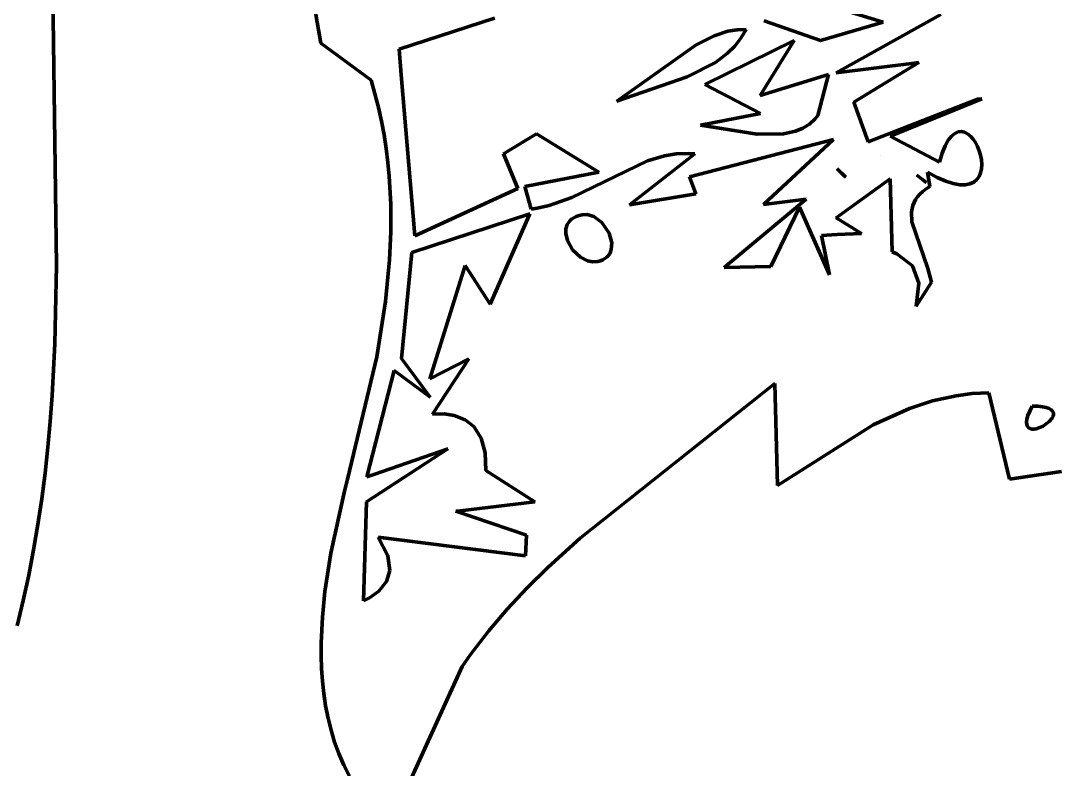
# Model space of a CAD drawing. Header units: millimetres. Extents: x 0 to 9.3, y 0 to 12.
# Drawn here: x 2.073 to 2.883, y 3.086 to 3.671 of the extents above; entities that cross this region are included whole.
import ezdxf

# ---------------------------------------------------------------- set-up
doc = ezdxf.new("R2010")
doc.units = ezdxf.units.MM
doc.layers.add('color#010101ff', color=7, linetype='CONTINUOUS', lineweight=100)
doc.layers.add('color#ffffffff', color=7, linetype='CONTINUOUS', lineweight=100)

msp = doc.modelspace()

# ---------------------------------------------------------------- linework, layer by layer
at = {"layer": 'color#010101ff'}
for p, q in [((2.09792, 3.72384), (2.10124, 3.47992)), ((2.30803, 3.65378), (2.29591, 3.72425)), ((2.69411, 3.68661), (2.74772, 3.67013)), ((2.44388, 3.67334), (2.36923, 3.64901)), ((2.69879, 3.65577), (2.65461, 3.67132)), ((2.74772, 3.67013), (2.69879, 3.65577)), ((2.71091, 3.63052), (2.79283, 3.67613)), ((2.61569, 3.65957), (2.62639, 3.66307)), ((2.62639, 3.66307), (2.63352, 3.66429)), ((2.63352, 3.66429), (2.64062, 3.66448)), ((2.64062, 3.66448), (2.63655, 3.65761)), ((2.34729, 3.62491), (2.30803, 3.65378)), ((2.53949, 3.60853), (2.60145, 3.65239)), ((2.60145, 3.65239), (2.61569, 3.65957)), ((2.6083, 3.62158), (2.67808, 3.65598)), ((2.63655, 3.65761), (2.63167, 3.65146)), ((2.67808, 3.65598), (2.65156, 3.61286)), ((2.36923, 3.64901), (2.37092, 3.62892)), ((2.62608, 3.64596), (2.61655, 3.63878)), ((2.63167, 3.65146), (2.62608, 3.64596)), ((2.61655, 3.63878), (2.59448, 3.62753)), ((2.772, 3.63822), (2.71091, 3.63052)), ((2.72486, 3.60757), (2.77556, 3.63867)), ((2.77556, 3.63867), (2.772, 3.63822)), ((2.37092, 3.62892), (2.38148, 3.50315)), ((2.65156, 3.61286), (2.70511, 3.62937)), ((2.70511, 3.62937), (2.69669, 3.59712)), ((2.35037, 3.61426), (2.34729, 3.62491)), ((2.59448, 3.62753), (2.53949, 3.60853)), ((2.65194, 3.59889), (2.6083, 3.62158)), ((2.35308, 3.60358), (2.35037, 3.61426)), ((2.35543, 3.59287), (2.35308, 3.60358)), ((2.73606, 3.57675), (2.72486, 3.60757)), ((2.82165, 3.61006), (2.73606, 3.57675)), ((2.75321, 3.58114), (2.82499, 3.61036)), ((2.82499, 3.61036), (2.82165, 3.61006)), ((2.60487, 3.58972), (2.65194, 3.59889)), ((2.69669, 3.59712), (2.69465, 3.59464)), ((2.35743, 3.58212), (2.35543, 3.59287)), ((2.64919, 3.58259), (2.60487, 3.58972)), ((2.69006, 3.59046), (2.68487, 3.58724)), ((2.69465, 3.59464), (2.69006, 3.59046)), ((2.35911, 3.57134), (2.35743, 3.58212)), ((2.45095, 3.56733), (2.47676, 3.58285)), ((2.47676, 3.58285), (2.52543, 3.55306)), ((2.66981, 3.5828), (2.64919, 3.58259)), ((2.67917, 3.58489), (2.66981, 3.5828)), ((2.68487, 3.58724), (2.67917, 3.58489)), ((2.79182, 3.56075), (2.75321, 3.58114)), ((2.80115, 3.58108), (2.79864, 3.57784)), ((2.80372, 3.58324), (2.80115, 3.58108)), ((2.8063, 3.58442), (2.80372, 3.58324)), ((2.80886, 3.58472), (2.8063, 3.58442)), ((2.81136, 3.58422), (2.80886, 3.58472)), ((2.81376, 3.58301), (2.81136, 3.58422)), ((2.81602, 3.58119), (2.81376, 3.58301)), ((2.81811, 3.57885), (2.81602, 3.58119)), ((2.36045, 3.56054), (2.35911, 3.57134)), ((2.59619, 3.54937), (2.70882, 3.57853)), ((2.70882, 3.57853), (2.65422, 3.52772)), ((2.7134, 3.57827), (2.7134, 3.57827)), ((2.79622, 3.57343), (2.79394, 3.56777)), ((2.79864, 3.57784), (2.79622, 3.57343)), ((2.81999, 3.57608), (2.81811, 3.57885)), ((2.82161, 3.57297), (2.81999, 3.57608)), ((2.82295, 3.56963), (2.82161, 3.57297)), ((2.46199, 3.54022), (2.45095, 3.56733)), ((2.6004, 3.56717), (2.54938, 3.52743)), ((2.56335, 3.56192), (2.57666, 3.56574)), ((2.57666, 3.56574), (2.58589, 3.56715)), ((2.58589, 3.56715), (2.59546, 3.56747)), ((2.59546, 3.56747), (2.6004, 3.56717)), ((2.74569, 3.56559), (2.74569, 3.56559)), ((2.79394, 3.56777), (2.79182, 3.56075)), ((2.82396, 3.56613), (2.82295, 3.56963)), ((2.8246, 3.56257), (2.82396, 3.56613)), ((2.36149, 3.54972), (2.36045, 3.56054)), ((2.50428, 3.53309), (2.56335, 3.56192)), ((2.7118, 3.55554), (2.71846, 3.54894)), ((2.71698, 3.55041), (2.7118, 3.55554)), ((2.82395, 3.55246), (2.82464, 3.55564)), ((2.82484, 3.55904), (2.8246, 3.56257)), ((2.82464, 3.55564), (2.82484, 3.55904)), ((2.36267, 3.52803), (2.36149, 3.54972)), ((2.52543, 3.55306), (2.46758, 3.54182)), ((2.6014, 3.53606), (2.59619, 3.54937)), ((2.71103, 3.51718), (2.75335, 3.54774)), ((2.71846, 3.54894), (2.71698, 3.55041)), ((2.75335, 3.54774), (2.75473, 3.49058)), ((2.77413, 3.55066), (2.78137, 3.54476)), ((2.77839, 3.54719), (2.77413, 3.55066)), ((2.78137, 3.54476), (2.77839, 3.54719)), ((2.78438, 3.54172), (2.78234, 3.55293)), ((2.78234, 3.55293), (2.78992, 3.54886)), ((2.78992, 3.54886), (2.79664, 3.54592)), ((2.81864, 3.54515), (2.821, 3.54712)), ((2.821, 3.54712), (2.82275, 3.54959)), ((2.82275, 3.54959), (2.82395, 3.55246)), ((2.38148, 3.50315), (2.46199, 3.54022)), ((2.46758, 3.54182), (2.47249, 3.52411)), ((2.77875, 3.53789), (2.78136, 3.53985)), ((2.78136, 3.53985), (2.78438, 3.54172)), ((2.79664, 3.54592), (2.80253, 3.54404)), ((2.80253, 3.54404), (2.80764, 3.54312)), ((2.80764, 3.54312), (2.81201, 3.54305)), ((2.81201, 3.54305), (2.81566, 3.54376)), ((2.81566, 3.54376), (2.81864, 3.54515)), ((2.48655, 3.52676), (2.50428, 3.53309)), ((2.54938, 3.52743), (2.6014, 3.53606)), ((2.68758, 3.53184), (2.62352, 3.47834)), ((2.65422, 3.52772), (2.68758, 3.53184)), ((2.77097, 3.52678), (2.7731, 3.53146)), ((2.7731, 3.53146), (2.77464, 3.53369)), ((2.77464, 3.53369), (2.77651, 3.53583)), ((2.77651, 3.53583), (2.77875, 3.53789)), ((2.36275, 3.50629), (2.36267, 3.52803)), ((2.47249, 3.52411), (2.47726, 3.52475)), ((2.47726, 3.52475), (2.48655, 3.52676)), ((2.65981, 3.4793), (2.68245, 3.52561)), ((2.68245, 3.52561), (2.70568, 3.47279)), ((2.76997, 3.52183), (2.77097, 3.52678)), ((2.47146, 3.52048), (2.37907, 3.49004)), ((2.44053, 3.44981), (2.47146, 3.52048)), ((2.50273, 3.51497), (2.50075, 3.51203)), ((2.50411, 3.51625), (2.50273, 3.51497)), ((2.50576, 3.51737), (2.50411, 3.51625)), ((2.50769, 3.51832), (2.50576, 3.51737)), ((2.50992, 3.51909), (2.50769, 3.51832)), ((2.51246, 3.51965), (2.50992, 3.51909)), ((2.51622, 3.51978), (2.51246, 3.51965)), ((2.5216, 3.51823), (2.51622, 3.51978)), ((2.52789, 3.5136), (2.5216, 3.51823)), ((2.73083, 3.50512), (2.71103, 3.51718)), ((2.7702, 3.514), (2.76997, 3.52183)), ((2.49974, 3.50868), (2.49962, 3.50505)), ((2.50075, 3.51203), (2.49974, 3.50868)), ((2.53351, 3.50521), (2.52789, 3.5136)), ((2.78264, 3.47777), (2.7702, 3.514)), ((2.36181, 3.48453), (2.36275, 3.50629)), ((2.49962, 3.50505), (2.5009, 3.49942)), ((2.5009, 3.49942), (2.50494, 3.49224)), ((2.53551, 3.49774), (2.53351, 3.50521)), ((2.69957, 3.50355), (2.71172, 3.50424)), ((2.70568, 3.47279), (2.69957, 3.50355)), ((2.71172, 3.50424), (2.73083, 3.50512)), ((2.50494, 3.49224), (2.51101, 3.48646)), ((2.53392, 3.48923), (2.53517, 3.4924)), ((2.53517, 3.4924), (2.53551, 3.49774)), ((2.75473, 3.49058), (2.75844, 3.48907)), ((2.35871, 3.45192), (2.36181, 3.48453)), ((2.37907, 3.49004), (2.37099, 3.40721)), ((2.51101, 3.48646), (2.51649, 3.4837)), ((2.51649, 3.4837), (2.52044, 3.48288)), ((2.52044, 3.48288), (2.52452, 3.48302)), ((2.52452, 3.48302), (2.52673, 3.48361)), ((2.52673, 3.48361), (2.52867, 3.4844)), ((2.52867, 3.4844), (2.53178, 3.48651)), ((2.53178, 3.48651), (2.53392, 3.48923)), ((2.75844, 3.48907), (2.77071, 3.4797)), ((2.10124, 3.47992), (2.09992, 3.41885)), ((2.39338, 3.3913), (2.42077, 3.47989)), ((2.42077, 3.47989), (2.44053, 3.44981)), ((2.62352, 3.47834), (2.65981, 3.4793)), ((2.77071, 3.4797), (2.77571, 3.46606)), ((2.7856, 3.46708), (2.78264, 3.47777)), ((2.77347, 3.44815), (2.7856, 3.46708)), ((2.77571, 3.46606), (2.77347, 3.44815)), ((2.35188, 3.40862), (2.35871, 3.45192)), ((2.09992, 3.41885), (2.09784, 3.37828)), ((2.32887, 3.31297), (2.35188, 3.40862)), ((2.37099, 3.40721), (2.39342, 3.3772)), ((2.42366, 3.40703), (2.39338, 3.3913)), ((2.39541, 3.36386), (2.42366, 3.40703)), ((2.36529, 3.3979), (2.34404, 3.31471)), ((2.39342, 3.3772), (2.36529, 3.3979)), ((2.66298, 3.38768), (2.51083, 3.26698)), ((2.66511, 3.30791), (2.66298, 3.38768)), ((2.09784, 3.37828), (2.09635, 3.35805)), ((2.80478, 3.37818), (2.78634, 3.37408)), ((2.81742, 3.37983), (2.80478, 3.37818)), ((2.83036, 3.38053), (2.81742, 3.37983)), ((2.84646, 3.31286), (2.83036, 3.38053)), ((2.78634, 3.37408), (2.76848, 3.36826)), ((2.86423, 3.37009), (2.86232, 3.36616)), ((2.86865, 3.36997), (2.86423, 3.37009)), ((2.87231, 3.36959), (2.86865, 3.36997)), ((2.87525, 3.36898), (2.87231, 3.36959)), ((2.87752, 3.36816), (2.87525, 3.36898)), ((2.40443, 3.36392), (2.39541, 3.36386)), ((2.41228, 3.36275), (2.40443, 3.36392)), ((2.42097, 3.35937), (2.41228, 3.36275)), ((2.76848, 3.36826), (2.73985, 3.35542)), ((2.86101, 3.36278), (2.86023, 3.35993)), ((2.86232, 3.36616), (2.86101, 3.36278)), ((2.87918, 3.36718), (2.87752, 3.36816)), ((2.87769, 3.35793), (2.87995, 3.36069)), ((2.88027, 3.36604), (2.87918, 3.36718)), ((2.87995, 3.36069), (2.88063, 3.36209)), ((2.88084, 3.3648), (2.88027, 3.36604)), ((2.88063, 3.36209), (2.88094, 3.36347)), ((2.88094, 3.36347), (2.88084, 3.3648)), ((2.09635, 3.35805), (2.09454, 3.33786)), ((2.42771, 3.35407), (2.42097, 3.35937)), ((2.43351, 3.34498), (2.42771, 3.35407)), ((2.73985, 3.35542), (2.66511, 3.30791)), ((2.86023, 3.35993), (2.85994, 3.35757)), ((2.85994, 3.35757), (2.86009, 3.35568)), ((2.86009, 3.35568), (2.86062, 3.35421)), ((2.86062, 3.35421), (2.86149, 3.35315)), ((2.86149, 3.35315), (2.86265, 3.35245)), ((2.86734, 3.3523), (2.87281, 3.3544)), ((2.87281, 3.3544), (2.87769, 3.35793)), ((2.43655, 3.33344), (2.43351, 3.34498)), ((2.86265, 3.35245), (2.86405, 3.3521)), ((2.86405, 3.3521), (2.86563, 3.35206)), ((2.86563, 3.35206), (2.86734, 3.3523)), ((2.09454, 3.33786), (2.09237, 3.31773)), ((2.40744, 3.33668), (2.34379, 3.29524)), ((2.34943, 3.31658), (2.40744, 3.33668)), ((2.43698, 3.31974), (2.43655, 3.33344)), ((2.09237, 3.31773), (2.08982, 3.29765)), ((2.32655, 3.30367), (2.32887, 3.31297)), ((2.34404, 3.31471), (2.34943, 3.31658)), ((2.47545, 3.29523), (2.43698, 3.31974)), ((2.88721, 3.31891), (2.84646, 3.31286)), ((2.08982, 3.29765), (2.08686, 3.27764)), ((2.31597, 3.25523), (2.32655, 3.30367)), ((2.34379, 3.29524), (2.34133, 3.218)), ((2.41361, 3.28786), (2.41702, 3.28827)), ((2.46873, 3.26921), (2.41361, 3.28786)), ((2.41702, 3.28827), (2.47545, 3.29523)), ((2.08686, 3.27764), (2.08347, 3.25769)), ((2.3604, 3.25306), (2.35284, 3.26776)), ((2.35284, 3.26776), (2.46808, 3.25306)), ((2.46808, 3.25306), (2.46873, 3.26921)), ((2.51083, 3.26698), (2.48553, 3.24403)), ((2.08347, 3.25769), (2.07963, 3.23782)), ((2.31128, 3.22522), (2.31597, 3.25523)), ((2.3619, 3.2416), (2.3604, 3.25306)), ((2.35943, 3.23303), (2.3619, 3.2416)), ((2.48553, 3.24403), (2.46935, 3.22805)), ((2.07963, 3.23782), (2.0753, 3.21802)), ((2.35343, 3.2255), (2.35943, 3.23303)), ((2.30923, 3.20507), (2.31128, 3.22522)), ((2.34597, 3.2203), (2.35343, 3.2255)), ((2.46935, 3.22805), (2.45382, 3.21142)), ((2.0753, 3.21802), (2.07045, 3.19831)), ((2.34133, 3.218), (2.34597, 3.2203)), ((2.45382, 3.21142), (2.43905, 3.19406)), ((2.30826, 3.18497), (2.30923, 3.20507)), ((2.43905, 3.19406), (2.43198, 3.18507)), ((2.30824, 3.17497), (2.30826, 3.18497)), ((2.43198, 3.18507), (2.42513, 3.17587)), ((2.30855, 3.16504), (2.30824, 3.17497)), ((2.42513, 3.17587), (2.41852, 3.16643)), ((2.41852, 3.16643), (2.36129, 3.04088)), ((2.30923, 3.15517), (2.30855, 3.16504)), ((2.31029, 3.1454), (2.30923, 3.15517)), ((2.31175, 3.13573), (2.31029, 3.1454)), ((2.31365, 3.12618), (2.31175, 3.13573)), ((2.31599, 3.11677), (2.31365, 3.12618)), ((2.31882, 3.10752), (2.31599, 3.11677)), ((2.32214, 3.09843), (2.31882, 3.10752)), ((2.32598, 3.08952), (2.32214, 3.09843)), ((2.33037, 3.08082), (2.32598, 3.08952))]:
    msp.add_line(p, q, dxfattribs=at)
at = {"layer": 'color#ffffffff'}
for p, q in [((2.10124, 3.47992), (2.09792, 3.72384)), ((2.29591, 3.72425), (2.30803, 3.65378)), ((2.74772, 3.67013), (2.69411, 3.68661)), ((2.36923, 3.64901), (2.44388, 3.67334)), ((2.65461, 3.67132), (2.69879, 3.65577)), ((2.69879, 3.65577), (2.74772, 3.67013)), ((2.79283, 3.67613), (2.71091, 3.63052)), ((2.62639, 3.66307), (2.61569, 3.65957)), ((2.63352, 3.66429), (2.62639, 3.66307)), ((2.64062, 3.66448), (2.63352, 3.66429)), ((2.63655, 3.65761), (2.64062, 3.66448)), ((2.30803, 3.65378), (2.34729, 3.62491)), ((2.60145, 3.65239), (2.53949, 3.60853)), ((2.61569, 3.65957), (2.60145, 3.65239)), ((2.67808, 3.65598), (2.6083, 3.62158)), ((2.63167, 3.65146), (2.63655, 3.65761)), ((2.65156, 3.61286), (2.67808, 3.65598)), ((2.37092, 3.62892), (2.36923, 3.64901)), ((2.61655, 3.63878), (2.62608, 3.64596)), ((2.62608, 3.64596), (2.63167, 3.65146)), ((2.59448, 3.62753), (2.61655, 3.63878)), ((2.71091, 3.63052), (2.772, 3.63822)), ((2.77556, 3.63867), (2.72486, 3.60757)), ((2.772, 3.63822), (2.77556, 3.63867)), ((2.38148, 3.50315), (2.37092, 3.62892)), ((2.70511, 3.62937), (2.65156, 3.61286)), ((2.69669, 3.59712), (2.70511, 3.62937)), ((2.34729, 3.62491), (2.35037, 3.61426)), ((2.53949, 3.60853), (2.59448, 3.62753)), ((2.6083, 3.62158), (2.65194, 3.59889)), ((2.35037, 3.61426), (2.35308, 3.60358)), ((2.35308, 3.60358), (2.35543, 3.59287)), ((2.72486, 3.60757), (2.73606, 3.57675)), ((2.73606, 3.57675), (2.82165, 3.61006)), ((2.82499, 3.61036), (2.75321, 3.58114)), ((2.82165, 3.61006), (2.82499, 3.61036)), ((2.65194, 3.59889), (2.60487, 3.58972)), ((2.69465, 3.59464), (2.69669, 3.59712)), ((2.35543, 3.59287), (2.35743, 3.58212)), ((2.60487, 3.58972), (2.64919, 3.58259)), ((2.68487, 3.58724), (2.69006, 3.59046)), ((2.69006, 3.59046), (2.69465, 3.59464)), ((2.35743, 3.58212), (2.35911, 3.57134)), ((2.47676, 3.58285), (2.45095, 3.56733)), ((2.52543, 3.55306), (2.47676, 3.58285)), ((2.64919, 3.58259), (2.66981, 3.5828)), ((2.66981, 3.5828), (2.67917, 3.58489)), ((2.67917, 3.58489), (2.68487, 3.58724)), ((2.75321, 3.58114), (2.79182, 3.56075)), ((2.79864, 3.57784), (2.80115, 3.58108)), ((2.80115, 3.58108), (2.80372, 3.58324)), ((2.80372, 3.58324), (2.8063, 3.58442)), ((2.8063, 3.58442), (2.80886, 3.58472)), ((2.80886, 3.58472), (2.81136, 3.58422)), ((2.81136, 3.58422), (2.81376, 3.58301)), ((2.81376, 3.58301), (2.81602, 3.58119)), ((2.81602, 3.58119), (2.81811, 3.57885)), ((2.35911, 3.57134), (2.36045, 3.56054)), ((2.70882, 3.57853), (2.59619, 3.54937)), ((2.65422, 3.52772), (2.70882, 3.57853)), ((2.7134, 3.57827), (2.7134, 3.57827)), ((2.79394, 3.56777), (2.79622, 3.57343)), ((2.79622, 3.57343), (2.79864, 3.57784)), ((2.81811, 3.57885), (2.81999, 3.57608)), ((2.81999, 3.57608), (2.82161, 3.57297)), ((2.82161, 3.57297), (2.82295, 3.56963)), ((2.45095, 3.56733), (2.46199, 3.54022)), ((2.54938, 3.52743), (2.6004, 3.56717)), ((2.57666, 3.56574), (2.56335, 3.56192)), ((2.58589, 3.56715), (2.57666, 3.56574)), ((2.59546, 3.56747), (2.58589, 3.56715)), ((2.6004, 3.56717), (2.59546, 3.56747)), ((2.74569, 3.56559), (2.74569, 3.56559)), ((2.79182, 3.56075), (2.79394, 3.56777)), ((2.82295, 3.56963), (2.82396, 3.56613)), ((2.82396, 3.56613), (2.8246, 3.56257)), ((2.36045, 3.56054), (2.36149, 3.54972)), ((2.56335, 3.56192), (2.50428, 3.53309)), ((2.7118, 3.55554), (2.71698, 3.55041)), ((2.71846, 3.54894), (2.7118, 3.55554)), ((2.82464, 3.55564), (2.82395, 3.55246)), ((2.8246, 3.56257), (2.82484, 3.55904)), ((2.82484, 3.55904), (2.82464, 3.55564)), ((2.36149, 3.54972), (2.36267, 3.52803)), ((2.46758, 3.54182), (2.52543, 3.55306)), ((2.59619, 3.54937), (2.6014, 3.53606)), ((2.75335, 3.54774), (2.71103, 3.51718)), ((2.71698, 3.55041), (2.71846, 3.54894)), ((2.75473, 3.49058), (2.75335, 3.54774)), ((2.77413, 3.55066), (2.77839, 3.54719)), ((2.78137, 3.54476), (2.77413, 3.55066)), ((2.77839, 3.54719), (2.78137, 3.54476)), ((2.78992, 3.54886), (2.78234, 3.55293)), ((2.78234, 3.55293), (2.78438, 3.54172)), ((2.79664, 3.54592), (2.78992, 3.54886)), ((2.821, 3.54712), (2.81864, 3.54515)), ((2.82275, 3.54959), (2.821, 3.54712)), ((2.82395, 3.55246), (2.82275, 3.54959)), ((2.46199, 3.54022), (2.38148, 3.50315)), ((2.47249, 3.52411), (2.46758, 3.54182)), ((2.78136, 3.53985), (2.77875, 3.53789)), ((2.78438, 3.54172), (2.78136, 3.53985)), ((2.80253, 3.54404), (2.79664, 3.54592)), ((2.80764, 3.54312), (2.80253, 3.54404)), ((2.81201, 3.54305), (2.80764, 3.54312)), ((2.81566, 3.54376), (2.81201, 3.54305)), ((2.81864, 3.54515), (2.81566, 3.54376)), ((2.50428, 3.53309), (2.48655, 3.52676)), ((2.6014, 3.53606), (2.54938, 3.52743)), ((2.62352, 3.47834), (2.68758, 3.53184)), ((2.68758, 3.53184), (2.65422, 3.52772)), ((2.7731, 3.53146), (2.77097, 3.52678)), ((2.77464, 3.53369), (2.7731, 3.53146)), ((2.77651, 3.53583), (2.77464, 3.53369)), ((2.77875, 3.53789), (2.77651, 3.53583)), ((2.36267, 3.52803), (2.36275, 3.50629)), ((2.47726, 3.52475), (2.47249, 3.52411)), ((2.48655, 3.52676), (2.47726, 3.52475)), ((2.68245, 3.52561), (2.65981, 3.4793)), ((2.70568, 3.47279), (2.68245, 3.52561)), ((2.77097, 3.52678), (2.76997, 3.52183)), ((2.37907, 3.49004), (2.47146, 3.52048)), ((2.47146, 3.52048), (2.44053, 3.44981)), ((2.50075, 3.51203), (2.50273, 3.51497)), ((2.50273, 3.51497), (2.50411, 3.51625)), ((2.50411, 3.51625), (2.50576, 3.51737)), ((2.50576, 3.51737), (2.50769, 3.51832)), ((2.50769, 3.51832), (2.50992, 3.51909)), ((2.50992, 3.51909), (2.51246, 3.51965)), ((2.51246, 3.51965), (2.51622, 3.51978)), ((2.51622, 3.51978), (2.5216, 3.51823)), ((2.5216, 3.51823), (2.52789, 3.5136)), ((2.71103, 3.51718), (2.73083, 3.50512)), ((2.76997, 3.52183), (2.7702, 3.514)), ((2.49962, 3.50505), (2.49974, 3.50868)), ((2.49974, 3.50868), (2.50075, 3.51203)), ((2.52789, 3.5136), (2.53351, 3.50521)), ((2.7702, 3.514), (2.78264, 3.47777)), ((2.36275, 3.50629), (2.36181, 3.48453)), ((2.5009, 3.49942), (2.49962, 3.50505)), ((2.50494, 3.49224), (2.5009, 3.49942)), ((2.53351, 3.50521), (2.53551, 3.49774)), ((2.71172, 3.50424), (2.69957, 3.50355)), ((2.69957, 3.50355), (2.70568, 3.47279)), ((2.73083, 3.50512), (2.71172, 3.50424)), ((2.51101, 3.48646), (2.50494, 3.49224)), ((2.53517, 3.4924), (2.53392, 3.48923)), ((2.53551, 3.49774), (2.53517, 3.4924)), ((2.75844, 3.48907), (2.75473, 3.49058)), ((2.36181, 3.48453), (2.35871, 3.45192)), ((2.37099, 3.40721), (2.37907, 3.49004)), ((2.51649, 3.4837), (2.51101, 3.48646)), ((2.52044, 3.48288), (2.51649, 3.4837)), ((2.52452, 3.48302), (2.52044, 3.48288)), ((2.52673, 3.48361), (2.52452, 3.48302)), ((2.52867, 3.4844), (2.52673, 3.48361)), ((2.53178, 3.48651), (2.52867, 3.4844)), ((2.53392, 3.48923), (2.53178, 3.48651)), ((2.77071, 3.4797), (2.75844, 3.48907)), ((2.09992, 3.41885), (2.10124, 3.47992)), ((2.42077, 3.47989), (2.39338, 3.3913)), ((2.44053, 3.44981), (2.42077, 3.47989)), ((2.65981, 3.4793), (2.62352, 3.47834)), ((2.77571, 3.46606), (2.77071, 3.4797)), ((2.78264, 3.47777), (2.7856, 3.46708)), ((2.7856, 3.46708), (2.77347, 3.44815)), ((2.77347, 3.44815), (2.77571, 3.46606)), ((2.35871, 3.45192), (2.35188, 3.40862)), ((2.09784, 3.37828), (2.09992, 3.41885)), ((2.35188, 3.40862), (2.32887, 3.31297)), ((2.39342, 3.3772), (2.37099, 3.40721)), ((2.39338, 3.3913), (2.42366, 3.40703)), ((2.42366, 3.40703), (2.39541, 3.36386)), ((2.34404, 3.31471), (2.36529, 3.3979)), ((2.36529, 3.3979), (2.39342, 3.3772)), ((2.51083, 3.26698), (2.66298, 3.38768)), ((2.66298, 3.38768), (2.66511, 3.30791)), ((2.09635, 3.35805), (2.09784, 3.37828)), ((2.78634, 3.37408), (2.80478, 3.37818)), ((2.80478, 3.37818), (2.81742, 3.37983)), ((2.81742, 3.37983), (2.83036, 3.38053)), ((2.83036, 3.38053), (2.84646, 3.31286)), ((2.76848, 3.36826), (2.78634, 3.37408)), ((2.86232, 3.36616), (2.86423, 3.37009)), ((2.86423, 3.37009), (2.86865, 3.36997)), ((2.86865, 3.36997), (2.87231, 3.36959)), ((2.87231, 3.36959), (2.87525, 3.36898)), ((2.87525, 3.36898), (2.87752, 3.36816)), ((2.39541, 3.36386), (2.40443, 3.36392)), ((2.40443, 3.36392), (2.41228, 3.36275)), ((2.41228, 3.36275), (2.42097, 3.35937)), ((2.73985, 3.35542), (2.76848, 3.36826)), ((2.86023, 3.35993), (2.86101, 3.36278)), ((2.86101, 3.36278), (2.86232, 3.36616)), ((2.87752, 3.36816), (2.87918, 3.36718)), ((2.87995, 3.36069), (2.87769, 3.35793)), ((2.87918, 3.36718), (2.88027, 3.36604)), ((2.88063, 3.36209), (2.87995, 3.36069)), ((2.88027, 3.36604), (2.88084, 3.3648)), ((2.88094, 3.36347), (2.88063, 3.36209)), ((2.88084, 3.3648), (2.88094, 3.36347)), ((2.09454, 3.33786), (2.09635, 3.35805)), ((2.42097, 3.35937), (2.42771, 3.35407)), ((2.42771, 3.35407), (2.43351, 3.34498)), ((2.66511, 3.30791), (2.73985, 3.35542)), ((2.85994, 3.35757), (2.86023, 3.35993)), ((2.86009, 3.35568), (2.85994, 3.35757)), ((2.86062, 3.35421), (2.86009, 3.35568)), ((2.86149, 3.35315), (2.86062, 3.35421)), ((2.86265, 3.35245), (2.86149, 3.35315)), ((2.87281, 3.3544), (2.86734, 3.3523)), ((2.87769, 3.35793), (2.87281, 3.3544)), ((2.43351, 3.34498), (2.43655, 3.33344)), ((2.86405, 3.3521), (2.86265, 3.35245)), ((2.86563, 3.35206), (2.86405, 3.3521)), ((2.86734, 3.3523), (2.86563, 3.35206)), ((2.09237, 3.31773), (2.09454, 3.33786)), ((2.34379, 3.29524), (2.40744, 3.33668)), ((2.40744, 3.33668), (2.34943, 3.31658)), ((2.43655, 3.33344), (2.43698, 3.31974)), ((2.08982, 3.29765), (2.09237, 3.31773)), ((2.32887, 3.31297), (2.32655, 3.30367)), ((2.34943, 3.31658), (2.34404, 3.31471)), ((2.43698, 3.31974), (2.47545, 3.29523)), ((2.84646, 3.31286), (2.88721, 3.31891)), ((2.08686, 3.27764), (2.08982, 3.29765)), ((2.32655, 3.30367), (2.31597, 3.25523)), ((2.34133, 3.218), (2.34379, 3.29524)), ((2.41702, 3.28827), (2.41361, 3.28786)), ((2.41361, 3.28786), (2.46873, 3.26921)), ((2.47545, 3.29523), (2.41702, 3.28827)), ((2.08347, 3.25769), (2.08686, 3.27764)), ((2.46808, 3.25306), (2.35284, 3.26776)), ((2.35284, 3.26776), (2.3604, 3.25306)), ((2.46873, 3.26921), (2.46808, 3.25306)), ((2.48553, 3.24403), (2.51083, 3.26698)), ((2.07963, 3.23782), (2.08347, 3.25769)), ((2.31597, 3.25523), (2.31128, 3.22522)), ((2.3604, 3.25306), (2.3619, 3.2416)), ((2.3619, 3.2416), (2.35943, 3.23303)), ((2.46935, 3.22805), (2.48553, 3.24403)), ((2.0753, 3.21802), (2.07963, 3.23782)), ((2.35943, 3.23303), (2.35343, 3.2255)), ((2.31128, 3.22522), (2.30923, 3.20507)), ((2.35343, 3.2255), (2.34597, 3.2203)), ((2.45382, 3.21142), (2.46935, 3.22805)), ((2.07045, 3.19831), (2.0753, 3.21802)), ((2.34597, 3.2203), (2.34133, 3.218)), ((2.43905, 3.19406), (2.45382, 3.21142)), ((2.30923, 3.20507), (2.30826, 3.18497)), ((2.43198, 3.18507), (2.43905, 3.19406)), ((2.30826, 3.18497), (2.30824, 3.17497)), ((2.42513, 3.17587), (2.43198, 3.18507)), ((2.30824, 3.17497), (2.30855, 3.16504)), ((2.41852, 3.16643), (2.42513, 3.17587)), ((2.36129, 3.04088), (2.41852, 3.16643)), ((2.30855, 3.16504), (2.30923, 3.15517)), ((2.30923, 3.15517), (2.31029, 3.1454)), ((2.31029, 3.1454), (2.31175, 3.13573)), ((2.31175, 3.13573), (2.31365, 3.12618)), ((2.31365, 3.12618), (2.31599, 3.11677)), ((2.31599, 3.11677), (2.31882, 3.10752)), ((2.31882, 3.10752), (2.32214, 3.09843)), ((2.32214, 3.09843), (2.32598, 3.08952)), ((2.32598, 3.08952), (2.33037, 3.08082))]:
    msp.add_line(p, q, dxfattribs=at)

doc.saveas('drawing.dxf')
